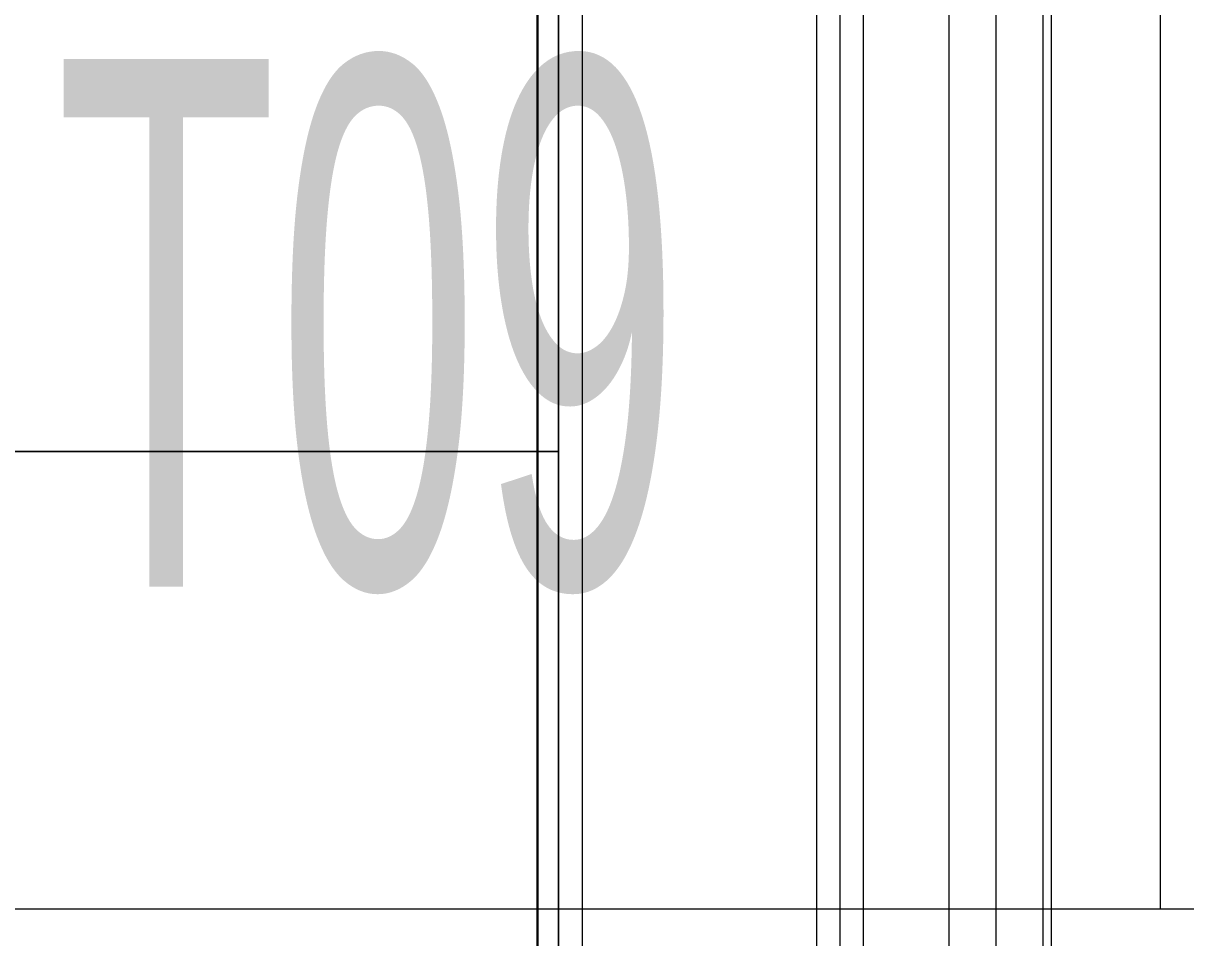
# Model space of a CAD drawing. Extents: x -9058 to 11890, y 0 to 7444.
# Drawn here: x 3857.4 to 3956.5, y 2652.4 to 2730.4 of the extents above; entities that cross this region are included whole.
import ezdxf
from ezdxf.enums import TextEntityAlignment as Align

# ---------------------------------------------------------------- set-up
doc = ezdxf.new("R2010")
doc.units = 0
doc.header["$LTSCALE"] = 10
doc.header["$MEASUREMENT"] = 0
doc.layers.get('0').update_dxf_attribs({"color": 9, "lineweight": 9})
for name, color, linetype, lineweight in [('00', 9, 'Continuous', 9), ('05', 9, 'Continuous', 9), ('06D', 9, 'Continuous', 9), ('10', 9, 'Continuous', 9), ('14', 9, 'Continuous', 9), ('21_mahal200', 9, 'Continuous', 9), ('21_mahal200 @ 20', 9, 'Continuous', 9), ('33', 9, 'BATTING', 9), ('E-KABLO', 7, 'Continuous', 30)]:
    doc.layers.add(name, color=color, linetype=linetype, lineweight=lineweight)
doc.styles.add('Arial', font='arial.ttf', dxfattribs={"height": 2.5})
doc.styles.add('MuuM_TEXT-STANDART', font='ARIALN.TTF')
doc.linetypes.add('BATTING', pattern='A,0.0001,-0.1,[134,ltypeshp.shx,S=0.1,R=0,X=-0.1,Y=0],-0.2,[134,ltypeshp.shx,S=0.1,R=180,X=0.1,Y=0],-0.1', length=0.4001)

# ---------------------------------------------------------------- blocks, each defined once
blk = doc.blocks.new('*U319')
blk.add_lwpolyline([(35, 20), (-45, 20), (-45, -50), (35, -50), (35, 20)])
blk = doc.blocks.new('fiting lounch')
at = {"layer": '05', "rotation": 90}
for p in [(-2205.402, -582.653), (-2135.402, -582.653)]:
    blk.add_blockref('*U319', p, dxfattribs=at)
blk = doc.blocks.new('0a_roomno2')
blk.add_lwpolyline([(30, -16), (0, -16), (0, 0), (30, 0)], close=True)
blk.add_lwpolyline([(24, -5), (24, -16)])
at = {"style": 'Arial'}
blk.add_attdef('ODANO', (0, 1.505), '', height=3, dxfattribs=at)
blk.add_attdef('MEKANADI', text='', height=3, dxfattribs=at).set_placement((0.525, -4.75), align=Align.BOTTOM_LEFT)
at = {"style": 'MuuM_TEXT-STANDART', "width": 0.6}
for tag, p in [('YER01', (15, -7)), ('TAVAN01', (20.625, -7)), ('DUVAR01', (26.25, -7)), ('YER02', (15, -10.375)), ('TAVAN02', (20.625, -10.375)), ('DUVAR02', (26.25, -10.375)), ('YER03', (15, -13.75)), ('TAVAN03', (20.625, -13.75)), ('DUVAR03', (26.25, -13.75))]:
    blk.add_attdef(tag, text='', height=2.25, dxfattribs=at).set_placement(p, align=Align.MIDDLE_CENTER)
at = {"style": 'MuuM_TEXT-STANDART'}
blk.add_attdef('M2', text='', height=2.25, dxfattribs=at).set_placement((1.3231, -7.8046), align=Align.MIDDLE_LEFT)
at = {"style": 'MuuM_TEXT-STANDART', "width": 0.6}
blk.add_attdef('TEMIZTAVANYUKSEKLIGI', text='', height=2.25, dxfattribs=at).set_placement((2.7, -13.1619), align=Align.MIDDLE_LEFT)
blk = doc.blocks.new('*U643')
at = {"layer": '21_mahal200 @ 20'}
ref = blk.add_blockref('0a_roomno2', (3474.331, 2974.841), dxfattribs=dict(at, xscale=20, yscale=20, zscale=20))
ref.add_attrib('TAVAN03', 'T09', dxfattribs={"layer": '0', "height": 45, "style": 'MuuM_TEXT-STANDART', "width": 0.6}).set_placement((3886.831, 2704.841), align=Align.MIDDLE_CENTER)

msp = doc.modelspace()

# ---------------------------------------------------------------- linework, layer by layer
at = {"layer": '00'}
for points in [[(3905.058, 2775.873), (3905.058, 2775.873), (3905.058, 2395.873)], [(3905.058, 2365.873), (3905.058, 2311.123), (3925.058, 2311.123), (3925.058, 2775.873)]]:
    msp.add_lwpolyline(points, dxfattribs=at)
at = {"layer": '06D'}
for points in [[(3929.058, 2320.423), (3929.058, 2775.873)], [(3936.358, 2316.023), (3936.358, 2775.873)], [(3940.358, 2316.023), (3940.358, 2775.873)], [(3925.058, 2320.023), (3925.058, 2773.79)]]:
    msp.add_lwpolyline(points, dxfattribs=at)
at = {"layer": '10'}
for points in [[(3944.358, 2319.53), (3944.358, 2770.873)], [(3945.058, 2319.53), (3945.058, 2770.873)]]:
    msp.add_lwpolyline(points, dxfattribs=at)
at = {"layer": '14'}
msp.add_lwpolyline([(3921.058, 2777.873), (3903.058, 2777.873), (3903.058, 2309.123), (3925.058, 2309.123)], dxfattribs=at)
at = {"layer": '33', "ltscale": 0.2, "flags": 128}
msp.add_lwpolyline([(3927.058, 2320.423), (3927.058, 2775.873)], dxfattribs=at)
at = {"layer": 'E-KABLO', "color": 6}
msp.add_line((3901.259, 2412.671), (3901.259, 2913.436), dxfattribs=at)

# ---------------------------------------------------------------- block references
at = {"layer": '05', "rotation": 90}
msp.add_blockref('fiting lounch', (3275.404, 4849.275), dxfattribs=at)
at = {"layer": '21_mahal200', "color": 6}
msp.add_blockref('*U643', (0, 0), dxfattribs=at)

doc.saveas('drawing.dxf')
